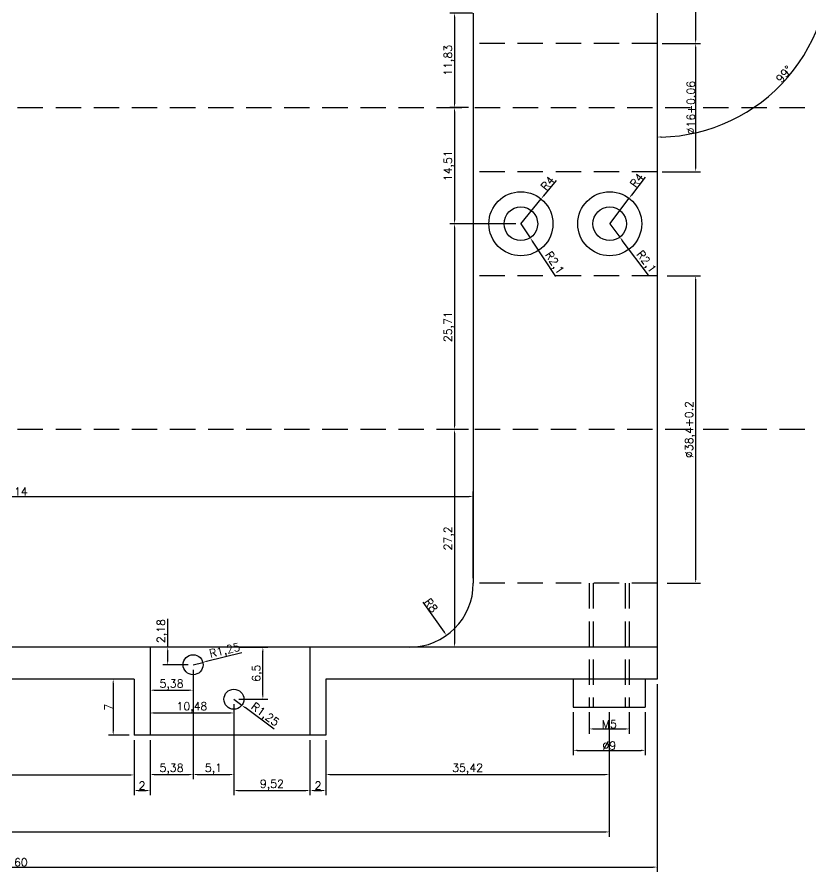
# Model space of a CAD drawing. Header units: millimetres. Extents: x 6817 to 15937, y -5221 to -164.
# Drawn here: x 9047.5 to 9146.7, y -975.1 to -868.3 of the extents above; entities that cross this region are included whole.
import ezdxf

# ---------------------------------------------------------------- set-up
doc = ezdxf.new("R2010")
doc.units = ezdxf.units.MM
doc.linetypes.add('HIDDEN', pattern=[9.525, 6.35, -3.175])
doc.layers.add('图层2', color=108, linetype='Continuous')
doc.styles.get("Standard").update_dxf_attribs({"font": 'txt', "bigfont": 'gbcbig.shx'})
doc.dimstyles.new('ISO-25', dxfattribs={"dimtxt": 1, "dimasz": 0.5, "dimexe": 0.6, "dimexo": 0.625, "dimgap": 0.1, "dimtad": 1, "dimtxsty": 'Standard', "dimcen": 2.5, "dimadec": 0, "dimazin": 0, "dimtfac": 1, "dimtmove": 0, "dimatfit": 3, "dimfxl": 0, "dimarcsym": 0})

# ---------------------------------------------------------------- blocks, each defined once
blk = doc.blocks.new('*D1584')
at = {"layer": 'Defpoints', "color": 0, "linetype": 'ByBlock', "transparency": 16777216}
for p in [(9127.54, -857.78), (9127.54, -871.6), (9132.34, -871.6)]:
    blk.add_point(p, dxfattribs=at)
at = {"layer": '图层2', "color": 0, "linetype": 'ByBlock', "lineweight": -2, "transparency": 16777216}
for p, q in [((9128.17, -857.78), (9132.94, -857.78)), ((9132.34, -858.28), (9132.34, -871.1)), ((9128.17, -871.6), (9132.94, -871.6))]:
    blk.add_line(p, q, dxfattribs=at)
at = {"layer": '图层2', "color": 0, "linetype": 'ByBlock', "transparency": 16777216}
for points in [[(9132.26, -858.28), (9132.42, -858.28), (9132.34, -857.78)], [(9132.26, -871.1), (9132.42, -871.1), (9132.34, -871.6)]]:
    blk.add_solid(points, dxfattribs=at)
at = {"layer": '图层2', "color": 0, "linetype": 'ByBlock', "transparency": 16777216, "insert": (9131.66, -864.69), "char_height": 1, "attachment_point": 5, "rotation": 90}
blk.add_mtext('13,83', dxfattribs=at)
blk = doc.blocks.new('*D1585')
at = {"layer": 'Defpoints', "color": 0, "linetype": 'ByBlock', "transparency": 16777216}
for p in [(9127.54, -871.6), (9127.54, -887.6), (9132.34, -887.6)]:
    blk.add_point(p, dxfattribs=at)
at = {"layer": '图层2', "color": 0, "linetype": 'ByBlock', "lineweight": -2, "transparency": 16777216}
for p, q in [((9128.17, -871.6), (9132.94, -871.6)), ((9132.34, -872.1), (9132.34, -887.1)), ((9128.17, -887.6), (9132.94, -887.6))]:
    blk.add_line(p, q, dxfattribs=at)
at = {"layer": '图层2', "color": 0, "linetype": 'ByBlock', "transparency": 16777216}
for points in [[(9132.26, -872.1), (9132.42, -872.1), (9132.34, -871.6)], [(9132.26, -887.1), (9132.42, -887.1), (9132.34, -887.6)]]:
    blk.add_solid(points, dxfattribs=at)
at = {"layer": '图层2', "color": 0, "linetype": 'ByBlock', "transparency": 16777216, "insert": (9131.74, -879.6), "char_height": 1, "attachment_point": 5, "rotation": 90}
blk.add_mtext('%%C16+0.06', dxfattribs=at)
blk = doc.blocks.new('*D1586')
at = {"layer": 'Defpoints', "color": 0, "linetype": 'ByBlock', "transparency": 16777216}
for p in [(9128.17, -900.62), (9128.17, -939.02), (9132.34, -939.02)]:
    blk.add_point(p, dxfattribs=at)
at = {"layer": '图层2', "color": 0, "linetype": 'ByBlock', "lineweight": -2, "transparency": 16777216}
for p, q in [((9128.79, -900.62), (9132.94, -900.62)), ((9132.34, -901.12), (9132.34, -938.52)), ((9128.79, -939.02), (9132.94, -939.02))]:
    blk.add_line(p, q, dxfattribs=at)
at = {"layer": '图层2', "color": 0, "linetype": 'ByBlock', "transparency": 16777216}
for points in [[(9132.26, -901.12), (9132.42, -901.12), (9132.34, -900.62)], [(9132.26, -938.52), (9132.42, -938.52), (9132.34, -939.02)]]:
    blk.add_solid(points, dxfattribs=at)
at = {"layer": '图层2', "color": 0, "linetype": 'ByBlock', "transparency": 16777216, "insert": (9131.66, -919.82), "char_height": 1, "attachment_point": 5, "rotation": 90}
blk.add_mtext('%%C38,4+0.2', dxfattribs=at)
blk = doc.blocks.new('*D1589')
at = {"layer": 'Defpoints', "color": 0, "linetype": 'ByBlock', "transparency": 16777216}
for p in [(9105.05, -867.78), (9102.2, -879.6), (9104.54, -879.6)]:
    blk.add_point(p, dxfattribs=at)
at = {"layer": '图层2', "color": 0, "linetype": 'ByBlock', "lineweight": -2, "transparency": 16777216}
for p, q in [((9104.42, -867.78), (9101.6, -867.78)), ((9102.2, -868.28), (9102.2, -879.1)), ((9103.92, -879.6), (9101.6, -879.6))]:
    blk.add_line(p, q, dxfattribs=at)
at = {"layer": '图层2', "color": 0, "linetype": 'ByBlock', "transparency": 16777216}
for points in [[(9102.11, -868.28), (9102.28, -868.28), (9102.2, -867.78)], [(9102.11, -879.1), (9102.28, -879.1), (9102.2, -879.6)]]:
    blk.add_solid(points, dxfattribs=at)
at = {"layer": '图层2', "color": 0, "linetype": 'ByBlock', "transparency": 16777216, "insert": (9101.51, -873.69), "char_height": 1, "attachment_point": 5, "rotation": 90}
blk.add_mtext('11,83', dxfattribs=at)
blk = doc.blocks.new('*D1590')
at = {"layer": 'Defpoints', "color": 0, "linetype": 'ByBlock', "transparency": 16777216}
for p in [(9104.54, -879.6), (9102.2, -894.11), (9110.49, -894.11)]:
    blk.add_point(p, dxfattribs=at)
at = {"layer": '图层2', "color": 0, "linetype": 'ByBlock', "lineweight": -2, "transparency": 16777216}
for p, q in [((9103.92, -879.6), (9101.6, -879.6)), ((9102.2, -880.1), (9102.2, -893.61)), ((9109.86, -894.11), (9101.6, -894.11))]:
    blk.add_line(p, q, dxfattribs=at)
at = {"layer": '图层2', "color": 0, "linetype": 'ByBlock', "transparency": 16777216}
for points in [[(9102.11, -880.1), (9102.28, -880.1), (9102.2, -879.6)], [(9102.11, -893.61), (9102.28, -893.61), (9102.2, -894.11)]]:
    blk.add_solid(points, dxfattribs=at)
at = {"layer": '图层2', "color": 0, "linetype": 'ByBlock', "transparency": 16777216, "insert": (9101.51, -886.86), "char_height": 1, "attachment_point": 5, "rotation": 90}
blk.add_mtext('14,51', dxfattribs=at)
blk = doc.blocks.new('*D1591')
at = {"layer": 'Defpoints', "color": 0, "linetype": 'ByBlock', "transparency": 16777216}
for p in [(9104.54, -919.82), (9102.2, -947.02), (9104.54, -947.02)]:
    blk.add_point(p, dxfattribs=at)
at = {"layer": '图层2', "color": 0, "linetype": 'ByBlock', "lineweight": -2, "transparency": 16777216}
for p, q in [((9103.92, -919.82), (9101.6, -919.82)), ((9102.2, -920.32), (9102.2, -946.52)), ((9103.92, -947.02), (9101.6, -947.02))]:
    blk.add_line(p, q, dxfattribs=at)
at = {"layer": '图层2', "color": 0, "linetype": 'ByBlock', "transparency": 16777216}
for points in [[(9102.11, -920.32), (9102.28, -920.32), (9102.2, -919.82)], [(9102.11, -946.52), (9102.28, -946.52), (9102.2, -947.02)]]:
    blk.add_solid(points, dxfattribs=at)
at = {"layer": '图层2', "color": 0, "linetype": 'ByBlock', "transparency": 16777216, "insert": (9101.51, -933.42), "char_height": 1, "attachment_point": 5, "rotation": 90}
blk.add_mtext('27,2', dxfattribs=at)
blk = doc.blocks.new('*D1592')
at = {"layer": 'Defpoints', "color": 0, "linetype": 'ByBlock', "transparency": 16777216}
for p in [(9110.49, -894.11), (9102.2, -919.82), (9104.54, -919.82)]:
    blk.add_point(p, dxfattribs=at)
at = {"layer": '图层2', "color": 0, "linetype": 'ByBlock', "lineweight": -2, "transparency": 16777216}
for p, q in [((9109.86, -894.11), (9101.6, -894.11)), ((9102.2, -894.61), (9102.2, -919.32)), ((9103.92, -919.82), (9101.6, -919.82))]:
    blk.add_line(p, q, dxfattribs=at)
at = {"layer": '图层2', "color": 0, "linetype": 'ByBlock', "transparency": 16777216}
for points in [[(9102.11, -894.61), (9102.28, -894.61), (9102.2, -894.11)], [(9102.11, -919.32), (9102.28, -919.32), (9102.2, -919.82)]]:
    blk.add_solid(points, dxfattribs=at)
at = {"layer": '图层2', "color": 0, "linetype": 'ByBlock', "transparency": 16777216, "insert": (9101.51, -906.97), "char_height": 1, "attachment_point": 5, "rotation": 90}
blk.add_mtext('25,71', dxfattribs=at)
blk = doc.blocks.new('*D1593')
at = {"layer": 'Defpoints', "color": 0, "linetype": 'ByBlock', "transparency": 16777216}
for p in [(9113.01, -891.01), (9110.49, -894.11)]:
    blk.add_point(p, dxfattribs=at)
at = {"layer": '图层2', "color": 0, "linetype": 'ByBlock', "lineweight": -2, "transparency": 16777216}
for p, q in [((9114.89, -888.69), (9113.32, -890.62)), ((9110.49, -894.11), (9113.01, -891.01))]:
    blk.add_line(p, q, dxfattribs=at)
at = {"layer": '图层2', "color": 0, "linetype": 'ByBlock', "transparency": 16777216}
blk.add_solid([(9113.26, -890.57), (9113.39, -890.67), (9113.01, -891.01)], dxfattribs=at)
at = {"layer": '图层2', "color": 0, "linetype": 'ByBlock', "transparency": 16777216, "insert": (9113.83, -889.04), "char_height": 1, "attachment_point": 5, "rotation": 50.8971}
blk.add_mtext('R4', dxfattribs=at)
blk = doc.blocks.new('*D1594')
at = {"layer": 'Defpoints', "color": 0, "linetype": 'ByBlock', "transparency": 16777216}
for p in [(9110.49, -894.11), (9111.65, -895.86)]:
    blk.add_point(p, dxfattribs=at)
at = {"layer": '图层2', "color": 0, "linetype": 'ByBlock', "lineweight": -2, "transparency": 16777216}
for p, q in [((9110.49, -894.11), (9111.65, -895.86)), ((9114.87, -900.68), (9111.93, -896.27))]:
    blk.add_line(p, q, dxfattribs=at)
at = {"layer": '图层2', "color": 0, "linetype": 'ByBlock', "transparency": 16777216}
blk.add_solid([(9112, -896.23), (9111.86, -896.32), (9111.65, -895.86)], dxfattribs=at)
at = {"layer": '图层2', "color": 0, "linetype": 'ByBlock', "transparency": 16777216, "insert": (9114.6, -899.04), "char_height": 1, "attachment_point": 5, "rotation": 303.7063}
blk.add_mtext('R2,1', dxfattribs=at)
blk = doc.blocks.new('*D1595')
at = {"layer": 'Defpoints', "color": 0, "linetype": 'ByBlock', "transparency": 16777216}
for p in [(9121.59, -894.11), (9122.86, -895.78)]:
    blk.add_point(p, dxfattribs=at)
at = {"layer": '图层2', "color": 0, "linetype": 'ByBlock', "lineweight": -2, "transparency": 16777216}
for p, q in [((9121.59, -894.11), (9122.86, -895.78)), ((9126.46, -900.54), (9123.17, -896.18))]:
    blk.add_line(p, q, dxfattribs=at)
at = {"layer": '图层2', "color": 0, "linetype": 'ByBlock', "transparency": 16777216}
blk.add_solid([(9123.23, -896.13), (9123.1, -896.23), (9122.86, -895.78)], dxfattribs=at)
at = {"layer": '图层2', "color": 0, "linetype": 'ByBlock', "transparency": 16777216, "insert": (9126.09, -898.92), "char_height": 1, "attachment_point": 5, "rotation": 307.1566}
blk.add_mtext('R2,1', dxfattribs=at)
blk = doc.blocks.new('*D1596')
at = {"layer": 'Defpoints', "color": 0, "linetype": 'ByBlock', "transparency": 16777216}
for p in [(9124.02, -890.93), (9121.59, -894.11)]:
    blk.add_point(p, dxfattribs=at)
at = {"layer": '图层2', "color": 0, "linetype": 'ByBlock', "lineweight": -2, "transparency": 16777216}
for p, q in [((9126.02, -888.3), (9124.32, -890.53)), ((9121.59, -894.11), (9124.02, -890.93))]:
    blk.add_line(p, q, dxfattribs=at)
at = {"layer": '图层2', "color": 0, "linetype": 'ByBlock', "transparency": 16777216}
blk.add_solid([(9124.26, -890.48), (9124.39, -890.58), (9124.02, -890.93)], dxfattribs=at)
at = {"layer": '图层2', "color": 0, "linetype": 'ByBlock', "transparency": 16777216, "insert": (9124.98, -888.68), "char_height": 1, "attachment_point": 5, "rotation": 52.6746}
blk.add_mtext('R4', dxfattribs=at)
blk = doc.blocks.new('*D1634')
at = {"layer": 'Defpoints', "color": 0, "linetype": 'ByBlock', "transparency": 16777216}
for p in [(9062.12, -958.02), (9064.12, -958.02), (9064.12, -964.92)]:
    blk.add_point(p, dxfattribs=at)
at = {"layer": '图层2', "color": 0, "linetype": 'ByBlock', "lineweight": -2, "transparency": 16777216}
for p, q in [((9062.12, -958.65), (9062.12, -965.52)), ((9064.12, -958.65), (9064.12, -965.52)), ((9062.62, -964.92), (9063.62, -964.92))]:
    blk.add_line(p, q, dxfattribs=at)
at = {"layer": '图层2', "color": 0, "linetype": 'ByBlock', "transparency": 16777216}
for points in [[(9062.62, -964.84), (9062.62, -965.01), (9062.12, -964.92)], [(9063.62, -964.84), (9063.62, -965.01), (9064.12, -964.92)]]:
    blk.add_solid(points, dxfattribs=at)
at = {"layer": '图层2', "color": 0, "linetype": 'ByBlock', "transparency": 16777216, "insert": (9063.12, -964.32), "char_height": 1, "attachment_point": 5}
blk.add_mtext('2', dxfattribs=at)
blk = doc.blocks.new('*D1635')
at = {"layer": 'Defpoints', "color": 0, "linetype": 'ByBlock', "transparency": 16777216}
for p in [(9069.5, -949.21), (9064.12, -958.02), (9069.5, -962.92)]:
    blk.add_point(p, dxfattribs=at)
at = {"layer": '图层2', "color": 0, "linetype": 'ByBlock', "lineweight": -2, "transparency": 16777216}
for p, q in [((9069.5, -949.83), (9069.5, -963.52)), ((9064.12, -958.65), (9064.12, -963.52)), ((9064.62, -962.92), (9069, -962.92))]:
    blk.add_line(p, q, dxfattribs=at)
at = {"layer": '图层2', "color": 0, "linetype": 'ByBlock', "transparency": 16777216}
for points in [[(9064.62, -962.84), (9064.62, -963.01), (9064.12, -962.92)], [(9069, -962.84), (9069, -963.01), (9069.5, -962.92)]]:
    blk.add_solid(points, dxfattribs=at)
at = {"layer": '图层2', "color": 0, "linetype": 'ByBlock', "transparency": 16777216, "insert": (9066.81, -962.24), "char_height": 1, "attachment_point": 5}
blk.add_mtext('5,38', dxfattribs=at)
blk = doc.blocks.new('*D1636')
at = {"layer": 'Defpoints', "color": 0, "linetype": 'ByBlock', "transparency": 16777216}
for p in [(9069.5, -949.21), (9074.61, -953.52), (9074.61, -962.92)]:
    blk.add_point(p, dxfattribs=at)
at = {"layer": '图层2', "color": 0, "linetype": 'ByBlock', "lineweight": -2, "transparency": 16777216}
for p, q in [((9069.5, -949.83), (9069.5, -963.52)), ((9074.61, -954.15), (9074.61, -963.52)), ((9070, -962.92), (9074.11, -962.92))]:
    blk.add_line(p, q, dxfattribs=at)
at = {"layer": '图层2', "color": 0, "linetype": 'ByBlock', "transparency": 16777216}
for points in [[(9070, -962.84), (9070, -963.01), (9069.5, -962.92)], [(9074.11, -962.84), (9074.11, -963.01), (9074.61, -962.92)]]:
    blk.add_solid(points, dxfattribs=at)
at = {"layer": '图层2', "color": 0, "linetype": 'ByBlock', "transparency": 16777216, "insert": (9072.05, -962.24), "char_height": 1, "attachment_point": 5}
blk.add_mtext('5,1', dxfattribs=at)
blk = doc.blocks.new('*D1637')
at = {"layer": 'Defpoints', "color": 0, "linetype": 'ByBlock', "transparency": 16777216}
for p in [(9074.61, -953.52), (9084.12, -958.02), (9084.12, -964.92)]:
    blk.add_point(p, dxfattribs=at)
at = {"layer": '图层2', "color": 0, "linetype": 'ByBlock', "lineweight": -2, "transparency": 16777216}
for p, q in [((9074.61, -954.15), (9074.61, -965.52)), ((9084.12, -958.65), (9084.12, -965.52)), ((9075.11, -964.92), (9083.62, -964.92))]:
    blk.add_line(p, q, dxfattribs=at)
at = {"layer": '图层2', "color": 0, "linetype": 'ByBlock', "transparency": 16777216}
for points in [[(9075.11, -964.84), (9075.11, -965.01), (9074.61, -964.92)], [(9083.62, -964.84), (9083.62, -965.01), (9084.12, -964.92)]]:
    blk.add_solid(points, dxfattribs=at)
at = {"layer": '图层2', "color": 0, "linetype": 'ByBlock', "transparency": 16777216, "insert": (9079.36, -964.24), "char_height": 1, "attachment_point": 5}
blk.add_mtext('9,52', dxfattribs=at)
blk = doc.blocks.new('*D1638')
at = {"layer": 'Defpoints', "color": 0, "linetype": 'ByBlock', "transparency": 16777216}
for p in [(9084.12, -958.02), (9086.12, -958.02), (9086.12, -964.92)]:
    blk.add_point(p, dxfattribs=at)
at = {"layer": '图层2', "color": 0, "linetype": 'ByBlock', "lineweight": -2, "transparency": 16777216}
for p, q in [((9084.12, -958.65), (9084.12, -965.52)), ((9086.12, -958.65), (9086.12, -965.52)), ((9084.62, -964.92), (9085.62, -964.92))]:
    blk.add_line(p, q, dxfattribs=at)
at = {"layer": '图层2', "color": 0, "linetype": 'ByBlock', "transparency": 16777216}
for points in [[(9084.62, -964.84), (9084.62, -965.01), (9084.12, -964.92)], [(9085.62, -964.84), (9085.62, -965.01), (9086.12, -964.92)]]:
    blk.add_solid(points, dxfattribs=at)
at = {"layer": '图层2', "color": 0, "linetype": 'ByBlock', "transparency": 16777216, "insert": (9085.12, -964.32), "char_height": 1, "attachment_point": 5}
blk.add_mtext('2', dxfattribs=at)
blk = doc.blocks.new('*D1563')
at = {"layer": 'Defpoints', "color": 0, "linetype": 'ByBlock', "transparency": 16777216}
for p in [(9121.54, -954.52), (9086.12, -958.02), (9121.54, -962.92)]:
    blk.add_point(p, dxfattribs=at)
at = {"layer": '图层2', "color": 0, "linetype": 'ByBlock', "lineweight": -2, "transparency": 16777216}
for p, q in [((9121.54, -955.15), (9121.54, -963.52)), ((9086.12, -958.65), (9086.12, -963.52)), ((9086.62, -962.92), (9121.04, -962.92))]:
    blk.add_line(p, q, dxfattribs=at)
at = {"layer": '图层2', "color": 0, "linetype": 'ByBlock', "transparency": 16777216}
for points in [[(9086.62, -962.84), (9086.62, -963.01), (9086.12, -962.92)], [(9121.04, -962.84), (9121.04, -963.01), (9121.54, -962.92)]]:
    blk.add_solid(points, dxfattribs=at)
at = {"layer": '图层2', "color": 0, "linetype": 'ByBlock', "transparency": 16777216, "insert": (9103.83, -962.24), "char_height": 1, "attachment_point": 5}
blk.add_mtext('35,42', dxfattribs=at)
blk = doc.blocks.new('*D1640')
at = {"layer": 'Defpoints', "color": 0, "linetype": 'ByBlock', "transparency": 16777216}
for p in [(9062.12, -951.02), (9059.52, -958.02), (9062.12, -958.02)]:
    blk.add_point(p, dxfattribs=at)
at = {"layer": '图层2', "color": 0, "linetype": 'ByBlock', "lineweight": -2, "transparency": 16777216}
for p, q in [((9061.5, -951.02), (9058.92, -951.02)), ((9059.52, -951.52), (9059.52, -957.52)), ((9061.5, -958.02), (9058.92, -958.02))]:
    blk.add_line(p, q, dxfattribs=at)
at = {"layer": '图层2', "color": 0, "linetype": 'ByBlock', "transparency": 16777216}
for points in [[(9059.43, -951.52), (9059.6, -951.52), (9059.52, -951.02)], [(9059.43, -957.52), (9059.6, -957.52), (9059.52, -958.02)]]:
    blk.add_solid(points, dxfattribs=at)
at = {"layer": '图层2', "color": 0, "linetype": 'ByBlock', "transparency": 16777216, "insert": (9058.92, -954.52), "char_height": 1, "attachment_point": 5, "rotation": 90}
blk.add_mtext('7', dxfattribs=at)
blk = doc.blocks.new('*D1641')
at = {"layer": 'Defpoints', "color": 0, "linetype": 'ByBlock', "transparency": 16777216}
for p in [(9069.5, -949.21), (9070.72, -948.91)]:
    blk.add_point(p, dxfattribs=at)
at = {"layer": '图层2', "color": 0, "linetype": 'ByBlock', "lineweight": -2, "transparency": 16777216}
for p, q in [((9075.61, -947.72), (9071.2, -948.79)), ((9069.5, -949.21), (9070.72, -948.91))]:
    blk.add_line(p, q, dxfattribs=at)
at = {"layer": '图层2', "color": 0, "linetype": 'ByBlock', "transparency": 16777216}
blk.add_solid([(9071.18, -948.71), (9071.22, -948.87), (9070.72, -948.91)], dxfattribs=at)
at = {"layer": '图层2', "color": 0, "linetype": 'ByBlock', "transparency": 16777216, "insert": (9073.49, -947.54), "char_height": 1, "attachment_point": 5, "rotation": 13.6454}
blk.add_mtext('R1,25', dxfattribs=at)
blk = doc.blocks.new('*D1642')
at = {"layer": 'Defpoints', "color": 0, "linetype": 'ByBlock', "transparency": 16777216}
for p in [(9074.61, -953.52), (9075.61, -954.27)]:
    blk.add_point(p, dxfattribs=at)
at = {"layer": '图层2', "color": 0, "linetype": 'ByBlock', "lineweight": -2, "transparency": 16777216}
for p, q in [((9074.61, -953.52), (9075.61, -954.27)), ((9079.65, -957.27), (9076.01, -954.56))]:
    blk.add_line(p, q, dxfattribs=at)
at = {"layer": '图层2', "color": 0, "linetype": 'ByBlock', "transparency": 16777216}
blk.add_solid([(9076.06, -954.5), (9075.96, -954.63), (9075.61, -954.27)], dxfattribs=at)
at = {"layer": '图层2', "color": 0, "linetype": 'ByBlock', "transparency": 16777216, "insert": (9078.44, -955.52), "char_height": 1, "attachment_point": 5, "rotation": 323.3578}
blk.add_mtext('R1,25', dxfattribs=at)
blk = doc.blocks.new('*D1676')
at = {"layer": 'Defpoints', "color": 0, "linetype": 'ByBlock', "transparency": 16777216}
for p in [(9187.54, -852.78), (9133.61, -860.84), (9127.54, -867.78), (9139.21, -879.83), (9127.54, -947.02)]:
    blk.add_point(p, dxfattribs=at)
at = {"layer": '图层2', "color": 0, "linetype": 'ByBlock', "lineweight": -2, "transparency": 16777216}
blk.add_arc((9127.54, -861.75), 21.53, 271.3308, 7.1714, dxfattribs=at)
at = {"layer": '图层2', "color": 0, "linetype": 'ByBlock', "transparency": 16777216}
for points in [[(9148.82, -859.07), (9148.98, -859.05), (9148.83, -858.56)], [(9128.04, -883.35), (9128.04, -883.18), (9127.54, -883.27)]]:
    blk.add_solid(points, dxfattribs=at)
at = {"layer": '图层2', "color": 0, "linetype": 'ByBlock', "transparency": 16777216, "insert": (9143.39, -875.41), "char_height": 1, "attachment_point": 5, "rotation": 49.2511}
blk.add_mtext('99°', dxfattribs=at)
blk = doc.blocks.new('*D1678')
at = {"layer": 'Defpoints', "color": 0, "linetype": 'ByBlock', "transparency": 16777216}
for p in [(9104.54, -928.18), (8990.54, -939.02), (9104.54, -939.02)]:
    blk.add_point(p, dxfattribs=at)
at = {"layer": '图层2', "color": 0, "linetype": 'ByBlock', "lineweight": -2, "transparency": 16777216}
for p, q in [((8990.54, -938.4), (8990.54, -927.58)), ((8991.04, -928.18), (9104.04, -928.18)), ((9104.54, -938.4), (9104.54, -927.58))]:
    blk.add_line(p, q, dxfattribs=at)
at = {"layer": '图层2', "color": 0, "linetype": 'ByBlock', "transparency": 16777216}
for points in [[(8991.04, -928.1), (8991.04, -928.27), (8990.54, -928.18)], [(9104.04, -928.1), (9104.04, -928.27), (9104.54, -928.18)]]:
    blk.add_solid(points, dxfattribs=at)
at = {"layer": '图层2', "color": 0, "linetype": 'ByBlock', "transparency": 16777216, "insert": (9047.54, -927.58), "char_height": 1, "attachment_point": 5}
blk.add_mtext('114', dxfattribs=at)
blk = doc.blocks.new('*D1577')
at = {"layer": 'Defpoints', "color": 0, "linetype": 'ByBlock', "transparency": 16777216}
for p in [(8967.54, -951.02), (9062.12, -958.02), (9062.12, -962.98)]:
    blk.add_point(p, dxfattribs=at)
at = {"layer": '图层2', "color": 0, "linetype": 'ByBlock', "lineweight": -2, "transparency": 16777216}
for p, q in [((8967.54, -951.65), (8967.54, -963.58)), ((9062.12, -958.65), (9062.12, -963.58)), ((8968.04, -962.98), (9061.62, -962.98))]:
    blk.add_line(p, q, dxfattribs=at)
at = {"layer": '图层2', "color": 0, "linetype": 'ByBlock', "transparency": 16777216}
for points in [[(8968.04, -962.9), (8968.04, -963.07), (8967.54, -962.98)], [(9061.62, -962.9), (9061.62, -963.07), (9062.12, -962.98)]]:
    blk.add_solid(points, dxfattribs=at)
at = {"layer": '图层2', "color": 0, "linetype": 'ByBlock', "transparency": 16777216, "insert": (9014.83, -962.3), "char_height": 1, "attachment_point": 5}
blk.add_mtext('94,58', dxfattribs=at)
blk = doc.blocks.new('*D1679')
at = {"layer": 'Defpoints', "color": 0, "linetype": 'ByBlock', "transparency": 16777216}
for p in [(9066.33, -947.02), (9069.5, -947.02), (9069.5, -949.21)]:
    blk.add_point(p, dxfattribs=at)
at = {"layer": '图层2', "color": 0, "linetype": 'ByBlock', "lineweight": -2, "transparency": 16777216}
for p, q in [((9066.33, -947.02), (9066.33, -943.49)), ((9068.88, -947.02), (9065.73, -947.02)), ((9066.33, -948.71), (9066.33, -947.52)), ((9068.88, -949.21), (9065.73, -949.21))]:
    blk.add_line(p, q, dxfattribs=at)
at = {"layer": '图层2', "color": 0, "linetype": 'ByBlock', "transparency": 16777216}
for points in [[(9066.24, -947.52), (9066.41, -947.52), (9066.33, -947.02)], [(9066.24, -948.71), (9066.41, -948.71), (9066.33, -949.21)]]:
    blk.add_solid(points, dxfattribs=at)
at = {"layer": '图层2', "color": 0, "linetype": 'ByBlock', "transparency": 16777216, "insert": (9065.64, -945.01), "char_height": 1, "attachment_point": 5, "rotation": 90}
blk.add_mtext('2,18', dxfattribs=at)
blk = doc.blocks.new('*D1680')
at = {"layer": 'Defpoints', "color": 0, "linetype": 'ByBlock', "transparency": 16777216}
for p in [(9064.12, -948.18), (9069.5, -949.21), (9069.5, -952.39)]:
    blk.add_point(p, dxfattribs=at)
at = {"layer": '图层2', "color": 0, "linetype": 'ByBlock', "lineweight": -2, "transparency": 16777216}
for p, q in [((9064.12, -948.8), (9064.12, -952.99)), ((9069.5, -949.83), (9069.5, -952.99)), ((9064.62, -952.39), (9069, -952.39))]:
    blk.add_line(p, q, dxfattribs=at)
at = {"layer": '图层2', "color": 0, "linetype": 'ByBlock', "transparency": 16777216}
for points in [[(9064.62, -952.31), (9064.62, -952.47), (9064.12, -952.39)], [(9069, -952.31), (9069, -952.47), (9069.5, -952.39)]]:
    blk.add_solid(points, dxfattribs=at)
at = {"layer": '图层2', "color": 0, "linetype": 'ByBlock', "transparency": 16777216, "insert": (9066.81, -951.71), "char_height": 1, "attachment_point": 5}
blk.add_mtext('5,38', dxfattribs=at)
blk = doc.blocks.new('*D1578')
at = {"layer": 'Defpoints', "color": 0, "linetype": 'ByBlock', "transparency": 16777216}
for p in [(9064.12, -948.8), (9074.61, -953.52), (9074.61, -955.24)]:
    blk.add_point(p, dxfattribs=at)
at = {"layer": '图层2', "color": 0, "linetype": 'ByBlock', "lineweight": -2, "transparency": 16777216}
for p, q in [((9064.12, -949.43), (9064.12, -955.84)), ((9074.61, -954.15), (9074.61, -955.84)), ((9064.62, -955.24), (9074.11, -955.24))]:
    blk.add_line(p, q, dxfattribs=at)
at = {"layer": '图层2', "color": 0, "linetype": 'ByBlock', "transparency": 16777216}
for points in [[(9064.62, -955.15), (9064.62, -955.32), (9064.12, -955.24)], [(9074.11, -955.15), (9074.11, -955.32), (9074.61, -955.24)]]:
    blk.add_solid(points, dxfattribs=at)
at = {"layer": '图层2', "color": 0, "linetype": 'ByBlock', "transparency": 16777216, "insert": (9069.36, -954.55), "char_height": 1, "attachment_point": 5}
blk.add_mtext('10,48', dxfattribs=at)
blk = doc.blocks.new('*D1681')
at = {"layer": 'Defpoints', "color": 0, "linetype": 'ByBlock', "transparency": 16777216}
for p in [(9074.61, -947.02), (9078.23, -947.02), (9074.61, -953.52)]:
    blk.add_point(p, dxfattribs=at)
at = {"layer": '图层2', "color": 0, "linetype": 'ByBlock', "lineweight": -2, "transparency": 16777216}
for p, q in [((9075.23, -947.02), (9078.83, -947.02)), ((9078.23, -953.02), (9078.23, -947.52)), ((9075.23, -953.52), (9078.83, -953.52))]:
    blk.add_line(p, q, dxfattribs=at)
at = {"layer": '图层2', "color": 0, "linetype": 'ByBlock', "transparency": 16777216}
for points in [[(9078.15, -947.52), (9078.31, -947.52), (9078.23, -947.02)], [(9078.15, -953.02), (9078.31, -953.02), (9078.23, -953.52)]]:
    blk.add_solid(points, dxfattribs=at)
at = {"layer": '图层2', "color": 0, "linetype": 'ByBlock', "transparency": 16777216, "insert": (9077.55, -950.27), "char_height": 1, "attachment_point": 5, "rotation": 90}
blk.add_mtext('6,5', dxfattribs=at)
blk = doc.blocks.new('*D1682')
at = {"layer": 'Defpoints', "color": 0, "linetype": 'ByBlock', "transparency": 16777216}
for p in [(9119.04, -954.52), (9124.04, -954.52), (9124.04, -957.23)]:
    blk.add_point(p, dxfattribs=at)
at = {"layer": '图层2', "color": 0, "linetype": 'ByBlock', "lineweight": -2, "transparency": 16777216}
for p, q in [((9119.04, -955.15), (9119.04, -957.83)), ((9124.04, -955.15), (9124.04, -957.83)), ((9119.54, -957.23), (9123.54, -957.23))]:
    blk.add_line(p, q, dxfattribs=at)
at = {"layer": '图层2', "color": 0, "linetype": 'ByBlock', "transparency": 16777216}
for points in [[(9119.54, -957.15), (9119.54, -957.32), (9119.04, -957.23)], [(9123.54, -957.15), (9123.54, -957.32), (9124.04, -957.23)]]:
    blk.add_solid(points, dxfattribs=at)
at = {"layer": '图层2', "color": 0, "linetype": 'ByBlock', "transparency": 16777216, "insert": (9121.54, -956.63), "char_height": 1, "attachment_point": 5}
blk.add_mtext('M5', dxfattribs=at)
blk = doc.blocks.new('*D1683')
at = {"layer": 'Defpoints', "color": 0, "linetype": 'ByBlock', "transparency": 16777216}
for p in [(9117.04, -954.52), (9126.04, -954.52), (9126.04, -959.91)]:
    blk.add_point(p, dxfattribs=at)
at = {"layer": '图层2', "color": 0, "linetype": 'ByBlock', "lineweight": -2, "transparency": 16777216}
for p, q in [((9117.04, -955.15), (9117.04, -960.51)), ((9126.04, -955.15), (9126.04, -960.51)), ((9117.54, -959.91), (9125.54, -959.91))]:
    blk.add_line(p, q, dxfattribs=at)
at = {"layer": '图层2', "color": 0, "linetype": 'ByBlock', "transparency": 16777216}
for points in [[(9117.54, -959.82), (9117.54, -959.99), (9117.04, -959.91)], [(9125.54, -959.82), (9125.54, -959.99), (9126.04, -959.91)]]:
    blk.add_solid(points, dxfattribs=at)
at = {"layer": '图层2', "color": 0, "linetype": 'ByBlock', "transparency": 16777216, "insert": (9121.54, -959.31), "char_height": 1, "attachment_point": 5}
blk.add_mtext('%%C9', dxfattribs=at)
blk = doc.blocks.new('*D1579')
at = {"layer": 'Defpoints', "color": 0, "linetype": 'ByBlock', "transparency": 16777216}
for p in [(8967.54, -951.02), (9121.54, -955.15), (9121.54, -970.1)]:
    blk.add_point(p, dxfattribs=at)
at = {"layer": '图层2', "color": 0, "linetype": 'ByBlock', "lineweight": -2, "transparency": 16777216}
for p, q in [((8967.54, -951.65), (8967.54, -970.7)), ((9121.54, -955.77), (9121.54, -970.7)), ((8968.04, -970.1), (9121.04, -970.1))]:
    blk.add_line(p, q, dxfattribs=at)
at = {"layer": '图层2', "color": 0, "linetype": 'ByBlock', "transparency": 16777216}
for points in [[(8968.04, -970.02), (8968.04, -970.19), (8967.54, -970.1)], [(9121.04, -970.02), (9121.04, -970.19), (9121.54, -970.1)]]:
    blk.add_solid(points, dxfattribs=at)
at = {"layer": '图层2', "color": 0, "linetype": 'ByBlock', "transparency": 16777216, "insert": (9044.54, -969.5), "char_height": 1, "attachment_point": 5}
blk.add_mtext('154', dxfattribs=at)
blk = doc.blocks.new('*D1684')
at = {"layer": 'Defpoints', "color": 0, "linetype": 'ByBlock', "transparency": 16777216}
for p in [(8967.54, -951.02), (9127.54, -951.02), (9127.54, -974.5)]:
    blk.add_point(p, dxfattribs=at)
at = {"layer": '图层2', "color": 0, "linetype": 'ByBlock', "lineweight": -2, "transparency": 16777216}
for p, q in [((8967.54, -951.65), (8967.54, -975.1)), ((9127.54, -951.65), (9127.54, -975.1)), ((8968.04, -974.5), (9127.04, -974.5))]:
    blk.add_line(p, q, dxfattribs=at)
at = {"layer": '图层2', "color": 0, "linetype": 'ByBlock', "transparency": 16777216}
for points in [[(8968.04, -974.41), (8968.04, -974.58), (8967.54, -974.5)], [(9127.04, -974.41), (9127.04, -974.58), (9127.54, -974.5)]]:
    blk.add_solid(points, dxfattribs=at)
at = {"layer": '图层2', "color": 0, "linetype": 'ByBlock', "transparency": 16777216, "insert": (9047.54, -973.9), "char_height": 1, "attachment_point": 5}
blk.add_mtext('160', dxfattribs=at)
blk = doc.blocks.new('*D1605')
at = {"layer": 'Defpoints', "color": 0, "linetype": 'ByBlock', "transparency": 16777216}
for p in [(9096.54, -939.02), (9101.19, -945.53)]:
    blk.add_point(p, dxfattribs=at)
at = {"layer": '图层2', "color": 0, "linetype": 'ByBlock', "lineweight": -2, "transparency": 16777216}
blk.add_line((9098.22, -941.38), (9100.9, -945.13), dxfattribs=at)
at = {"layer": '图层2', "color": 0, "linetype": 'ByBlock', "transparency": 16777216}
blk.add_solid([(9100.97, -945.08), (9100.83, -945.18), (9101.19, -945.53)], dxfattribs=at)
at = {"layer": '图层2', "color": 0, "linetype": 'ByBlock', "transparency": 16777216, "insert": (9099.25, -941.79), "char_height": 1, "attachment_point": 5, "rotation": 305.53}
blk.add_mtext('R8', dxfattribs=at)

msp = doc.modelspace()

# ---------------------------------------------------------------- linework, layer by layer
at = {"layer": '图层2', "color": 6, "linetype": 'ByBlock'}
for p, q in [((9104.54, -867.777), (9104.54, -939.024)), ((9127.54, -867.777), (9127.54, -947.024)), ((9096.54, -947.024), (8998.54, -947.024)), ((9064.121, -947.024), (9064.121, -958.024)), ((9084.121, -947.024), (9084.121, -958.024)), ((9127.54, -947.024), (9096.54, -947.024)), ((9127.54, -947.024), (9127.54, -951.024)), ((9062.121, -951.024), (8967.54, -951.024)), ((9062.121, -951.024), (9062.121, -958.024)), ((9127.54, -951.024), (9086.121, -951.024)), ((9086.121, -951.024), (9086.121, -958.024)), ((9117.04, -951.024), (9117.04, -954.524)), ((9126.04, -951.024), (9126.04, -954.524)), ((9117.04, -954.524), (9126.04, -954.524)), ((9086.121, -958.024), (9062.121, -958.024))]:
    msp.add_line(p, q, dxfattribs=at)
at = {"layer": '图层2', "color": 1, "linetype": 'HIDDEN', "ltscale": 0.5}
for p, q in [((9127.54, -871.604), (9104.54, -871.604)), ((9127.54, -887.604), (9104.54, -887.604)), ((9127.54, -900.624), (9104.54, -900.624)), ((9127.54, -939.024), (9104.54, -939.024)), ((9119.04, -939.024), (9119.04, -954.524)), ((9119.54, -939.024), (9119.54, -954.524)), ((9123.54, -939.024), (9123.54, -954.524)), ((9124.04, -939.024), (9124.04, -954.524))]:
    msp.add_line(p, q, dxfattribs=at)
at = {"layer": '图层2', "color": 3, "linetype": 'HIDDEN', "ltscale": 0.5}
for p, q in [((9246, -879.604), (8884.78, -879.604)), ((9246, -919.824), (8882.997, -919.824))]:
    msp.add_line(p, q, dxfattribs=at)
at = {"layer": '图层2', "color": 2, "linetype": 'ByBlock'}
for centre, radius in [((9110.486, -894.111), 4), ((9121.595, -894.111), 4), ((9110.486, -894.111), 2.1), ((9121.595, -894.111), 2.1), ((9069.503, -949.206), 1.25), ((9074.605, -953.521), 1.25)]:
    msp.add_circle(centre, radius, dxfattribs=at)
at = {"layer": '图层2', "color": 6, "linetype": 'ByBlock'}
msp.add_arc((9096.54, -939.024), 8, 270, 0, dxfattribs=at)

# ---------------------------------------------------------------- dimensions: what is measured, and where the dimension line sits
at = {"layer": '图层2', "color": 3, "linetype": 'ByBlock'}
dim = msp.add_angular_dim_2l(base=(9139.212, -879.835), line1=((9187.54, -852.777), (9133.607, -860.84)), line2=((9127.54, -867.777), (9127.54, -947.024)), dimstyle='ISO-25', override={"dimdec": 0, "dimazin": 2}, dxfattribs=at)
dim.commit()
dim.dimension.update_dxf_attribs({"geometry": '*D1676', "text_midpoint": (9143.394, -875.407)})
for base, p1, p2, picture, middle in [((9132.339, -871.604), (9127.54, -857.777), (9127.54, -871.604), '*D1584', (9131.656, -864.691)), ((9102.195, -879.604), (9105.046, -867.777), (9104.54, -879.604), '*D1589', (9101.512, -873.691)), ((9102.195, -894.111), (9104.54, -879.604), (9110.486, -894.111), '*D1590', (9101.512, -886.858)), ((9102.195, -919.824), (9110.486, -894.111), (9104.54, -919.824), '*D1592', (9101.512, -906.968)), ((9102.195, -947.024), (9104.54, -919.824), (9104.54, -947.024), '*D1591', (9101.512, -933.424)), ((9066.326, -947.024), (9069.503, -949.206), (9069.503, -947.024), '*D1679', (9065.643, -945.008)), ((9078.23, -947.024), (9074.605, -953.521), (9074.605, -947.024), '*D1681', (9077.547, -950.272)), ((9059.518, -958.024), (9062.121, -951.024), (9062.121, -958.024), '*D1640', (9058.918, -954.524))]:
    dim = msp.add_linear_dim(base=base, p1=p1, p2=p2, angle=90, dimstyle='ISO-25', dxfattribs=at)
    dim.commit()
    dim.dimension.update_dxf_attribs({"geometry": picture, "text_midpoint": middle})
for base, p1, p2, text, picture, middle in [((9132.339, -887.604), (9127.54, -871.604), (9127.54, -887.604), '%%C<>+0.06', '*D1585', (9131.739, -879.604)), ((9132.339, -939.024), (9128.165, -900.624), (9128.165, -939.024), '%%C<>+0.2', '*D1586', (9131.656, -919.824))]:
    dim = msp.add_linear_dim(base=base, p1=p1, p2=p2, angle=90, text=text, dimstyle='ISO-25', dxfattribs=at)
    dim.commit()
    dim.dimension.update_dxf_attribs({"geometry": picture, "text_midpoint": middle})
for center, mpoint, picture, middle in [((9110.486, -894.111), (9113.009, -891.007), '*D1593', (9114.299, -889.419)), ((9121.595, -894.111), (9124.02, -890.93), '*D1596', (9125.458, -889.045)), ((9110.486, -894.111), (9111.651, -895.858), '*D1594', (9114.028, -899.422)), ((9121.595, -894.111), (9122.863, -895.785), '*D1595', (9125.549, -899.328)), ((9096.54, -939.024), (9101.189, -945.535), '*D1605', (9098.762, -942.136))]:
    dim = msp.add_radius_dim(center=center, mpoint=mpoint, dimstyle='ISO-25', dxfattribs=at)
    dim.commit()
    dim.dimension.update_dxf_attribs({"geometry": picture, "text_midpoint": middle, "dimtype": 164})
for base, p1, p2, picture, middle in [((9104.54, -928.184), (8990.54, -939.024), (9104.54, -939.024), '*D1678', (9047.54, -927.584)), ((9069.503, -952.391), (9064.121, -948.18), (9069.503, -949.206), '*D1680', (9066.812, -951.708)), ((9074.605, -955.237), (9064.121, -948.805), (9074.605, -953.521), '*D1578', (9069.363, -954.553)), ((9069.503, -962.924), (9064.121, -958.024), (9069.503, -949.206), '*D1635', (9066.812, -962.24)), ((9074.605, -962.924), (9069.503, -949.206), (9074.605, -953.521), '*D1636', (9072.054, -962.24)), ((9062.121, -962.984), (8967.54, -951.024), (9062.121, -958.024), '*D1577', (9014.831, -962.301)), ((9121.54, -970.104), (8967.54, -951.024), (9121.54, -955.149), '*D1579', (9044.54, -969.504)), ((9127.54, -974.496), (8967.54, -951.024), (9127.54, -951.024), '*D1684', (9047.54, -973.896)), ((9084.121, -964.924), (9074.605, -953.521), (9084.121, -958.024), '*D1637', (9079.363, -964.24)), ((9121.54, -962.924), (9086.121, -958.024), (9121.54, -954.524), '*D1563', (9103.831, -962.24)), ((9064.121, -964.924), (9062.121, -958.024), (9064.121, -958.024), '*D1634', (9063.121, -964.324)), ((9086.121, -964.924), (9084.121, -958.024), (9086.121, -958.024), '*D1638', (9085.121, -964.324))]:
    dim = msp.add_linear_dim(base=base, p1=p1, p2=p2, dimstyle='ISO-25', dxfattribs=at)
    dim.commit()
    dim.dimension.update_dxf_attribs({"geometry": picture, "text_midpoint": middle})
for center, mpoint, picture, middle in [((9069.503, -949.206), (9070.717, -948.911), '*D1641', (9073.488, -947.535)), ((9074.605, -953.521), (9075.608, -954.267), '*D1642', (9078.437, -955.519))]:
    dim = msp.add_radius_dim(center=center, mpoint=mpoint, dimstyle='ISO-25', dxfattribs=at)
    dim.commit()
    dim.dimension.update_dxf_attribs({"geometry": picture, "text_midpoint": middle})
for base, p1, p2, text, picture, middle in [((9126.04, -959.908), (9117.04, -954.524), (9126.04, -954.524), '%%C<>', '*D1683', (9121.54, -959.308)), ((9124.04, -957.234), (9119.04, -954.524), (9124.04, -954.524), 'M<>', '*D1682', (9121.54, -956.634))]:
    dim = msp.add_linear_dim(base=base, p1=p1, p2=p2, text=text, dimstyle='ISO-25', dxfattribs=at)
    dim.commit()
    dim.dimension.update_dxf_attribs({"geometry": picture, "text_midpoint": middle})

doc.saveas('drawing.dxf')
